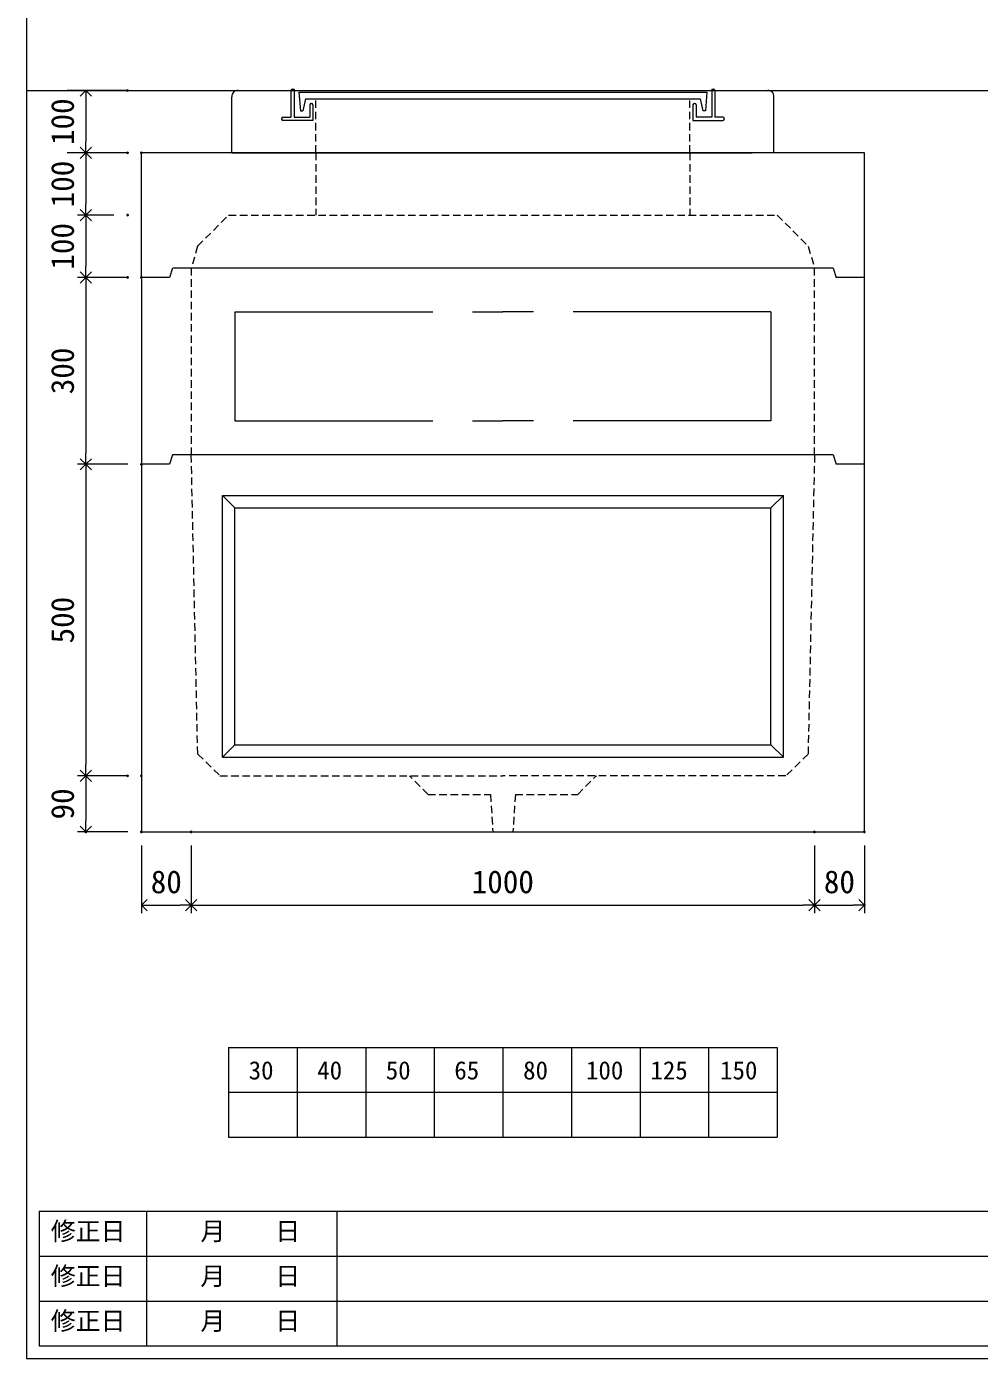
# Model space of a CAD drawing. Units: millimetres, scale not verified. Extents: x -4890 to 18490, y -2339 to 2339.
# Drawn here: x -1230 to 298, y -1936 to 202 of the extents above; entities that cross this region are included whole.
import ezdxf
from ezdxf.enums import TextEntityAlignment as Align

# ---------------------------------------------------------------- set-up
doc = ezdxf.new("R2010")
doc.units = ezdxf.units.MM
doc.header["$LTSCALE"] = 10
doc.header["$PDMODE"] = 32
doc.header["$PDSIZE"] = 2
doc.linetypes.add('DASHED1', pattern=[1.8, 1.2, -0.6])
doc.linetypes.add('USER2', pattern=[50.8, 31.75, -6.35, 6.35, -6.35])
doc.layers.add('0-1_Defpoints', color=7, linetype='Continuous')
for name, color, linetype, lineweight in [('0-2_waku', 7, 'Continuous', 18), ('0-3_gaikei', 7, 'Continuous', 18), ('0-4_kakure', 7, 'DASHED1', 5), ('0-5_sunpou', 7, 'Continuous', 5), ('0-9_uchigawa', 6, 'Continuous', 18), ('0-B_futa', 3, 'Continuous', 18), ('0-C_GL', 4, 'Continuous', 18), ('0-E_文字１', 7, 'Continuous', 18), ('1-3_uchigawa2', 6, 'USER2', 18)]:
    doc.layers.add(name, color=color, linetype=linetype, lineweight=lineweight)
doc.styles.add('ＭＳ ゴシック', font='')
doc.styles.get('ＭＳ ゴシック').set_extended_font_data('MS Gothic')

# ---------------------------------------------------------------- blocks, each defined once
blk = doc.blocks.new('_Open90')
at = {"layer": '0-5_sunpou'}
blk.add_line((0, 0), (-1, 0), dxfattribs=at)
blk.add_lwpolyline([(-0.5, 0.5), (0, 0), (-0.5, -0.5)], dxfattribs=at)
blk = doc.blocks.new('D44')
at = {"layer": '0-1_Defpoints'}
for p in [(401.46, 1074.36), (481.46, 1074.36), (481.46, 956.94)]:
    blk.add_point(p, dxfattribs=at)
at = {"layer": '0-5_sunpou'}
for p, q in [((401.46, 1052.36), (401.46, 943.94)), ((481.46, 1052.36), (481.46, 943.94)), ((419.46, 956.94), (463.46, 956.94))]:
    blk.add_line(p, q, dxfattribs=at)
at = {"layer": '0-5_sunpou', "xscale": 18, "yscale": 18, "rotation": 180}
blk.add_blockref('_Open90', (401.46, 956.94), dxfattribs=at)
at = {"layer": '0-5_sunpou', "xscale": 18, "yscale": 18}
blk.add_blockref('_Open90', (481.46, 956.94), dxfattribs=at)
at = {"layer": '0-5_sunpou', "style": 'ＭＳ ゴシック'}
blk.add_text('80', height=36.66, dxfattribs=at).set_placement((416.46, 964.94), align=Align.BOTTOM_LEFT)
blk = doc.blocks.new('D45')
at = {"layer": '0-1_Defpoints'}
for p in [(481.46, 1074.36), (1481.46, 1074.36), (1481.46, 956.94)]:
    blk.add_point(p, dxfattribs=at)
at = {"layer": '0-5_sunpou'}
for p, q in [((481.46, 1052.36), (481.46, 943.94)), ((1481.46, 1052.36), (1481.46, 943.94)), ((499.46, 956.94), (1463.46, 956.94))]:
    blk.add_line(p, q, dxfattribs=at)
at = {"layer": '0-5_sunpou', "xscale": 18, "yscale": 18, "rotation": 180}
blk.add_blockref('_Open90', (481.46, 956.94), dxfattribs=at)
at = {"layer": '0-5_sunpou', "xscale": 18, "yscale": 18}
blk.add_blockref('_Open90', (1481.46, 956.94), dxfattribs=at)
at = {"layer": '0-5_sunpou', "style": 'ＭＳ ゴシック'}
blk.add_text('1000', height=36.66, dxfattribs=at).set_placement((931.46, 964.94), align=Align.BOTTOM_LEFT)
blk = doc.blocks.new('D46')
at = {"layer": '0-1_Defpoints'}
for p in [(1481.46, 1074.36), (1561.46, 1074.36), (1561.46, 956.94)]:
    blk.add_point(p, dxfattribs=at)
at = {"layer": '0-5_sunpou'}
for p, q in [((1481.46, 1052.36), (1481.46, 943.94)), ((1561.46, 1052.36), (1561.46, 943.94)), ((1499.46, 956.94), (1543.46, 956.94))]:
    blk.add_line(p, q, dxfattribs=at)
at = {"layer": '0-5_sunpou', "xscale": 18, "yscale": 18, "rotation": 180}
blk.add_blockref('_Open90', (1481.46, 956.94), dxfattribs=at)
at = {"layer": '0-5_sunpou', "xscale": 18, "yscale": 18}
blk.add_blockref('_Open90', (1561.46, 956.94), dxfattribs=at)
at = {"layer": '0-5_sunpou', "style": 'ＭＳ ゴシック'}
blk.add_text('80', height=36.66, dxfattribs=at).set_placement((1496.46, 964.94), align=Align.BOTTOM_LEFT)
blk = doc.blocks.new('D47')
at = {"layer": '0-1_Defpoints'}
for p in [(401.46, 1164.36), (312.14, 1074.36), (401.46, 1074.36)]:
    blk.add_point(p, dxfattribs=at)
at = {"layer": '0-5_sunpou'}
for p, q in [((379.46, 1164.36), (299.14, 1164.36)), ((312.14, 1146.36), (312.14, 1092.36)), ((379.46, 1074.36), (299.14, 1074.36))]:
    blk.add_line(p, q, dxfattribs=at)
at = {"layer": '0-5_sunpou', "xscale": 18, "yscale": 18}
for p, rotation in [((312.14, 1164.36), 90), ((312.14, 1074.36), 270)]:
    blk.add_blockref('_Open90', p, dxfattribs=dict(at, rotation=rotation))
at = {"layer": '0-5_sunpou', "style": 'ＭＳ ゴシック'}
blk.add_text('90', height=36.66, rotation=90, dxfattribs=at).set_placement((304.14, 1094.36), align=Align.BOTTOM_LEFT)
blk = doc.blocks.new('D48')
at = {"layer": '0-1_Defpoints'}
for p in [(379.46, 2264.36), (312.14, 2164.36), (401.46, 2164.36)]:
    blk.add_point(p, dxfattribs=at)
at = {"layer": '0-5_sunpou'}
for p, q in [((357.46, 2264.36), (299.14, 2264.36)), ((312.14, 2246.36), (312.14, 2182.36)), ((379.46, 2164.36), (299.14, 2164.36))]:
    blk.add_line(p, q, dxfattribs=at)
at = {"layer": '0-5_sunpou', "xscale": 18, "yscale": 18}
for p, rotation in [((312.14, 2264.36), 90), ((312.14, 2164.36), 270)]:
    blk.add_blockref('_Open90', p, dxfattribs=dict(at, rotation=rotation))
at = {"layer": '0-5_sunpou', "style": 'ＭＳ ゴシック'}
blk.add_text('100', height=36.66, rotation=90, dxfattribs=at).set_placement((304.14, 2176.86), align=Align.BOTTOM_LEFT)
blk = doc.blocks.new('D49')
at = {"layer": '0-1_Defpoints'}
for p in [(401.46, 1964.36), (312.14, 1664.36), (401.46, 1664.36)]:
    blk.add_point(p, dxfattribs=at)
at = {"layer": '0-5_sunpou'}
for p, q in [((379.46, 1964.36), (299.14, 1964.36)), ((312.14, 1946.36), (312.14, 1682.36)), ((379.46, 1664.36), (299.14, 1664.36))]:
    blk.add_line(p, q, dxfattribs=at)
at = {"layer": '0-5_sunpou', "xscale": 18, "yscale": 18}
for p, rotation in [((312.14, 1964.36), 90), ((312.14, 1664.36), 270)]:
    blk.add_blockref('_Open90', p, dxfattribs=dict(at, rotation=rotation))
at = {"layer": '0-5_sunpou', "style": 'ＭＳ ゴシック'}
blk.add_text('300', height=36.66, rotation=90, dxfattribs=at).set_placement((304.14, 1776.86), align=Align.BOTTOM_LEFT)
blk = doc.blocks.new('D50')
at = {"layer": '0-1_Defpoints'}
for p in [(401.46, 1664.36), (312.14, 1164.36), (379.46, 1164.36)]:
    blk.add_point(p, dxfattribs=at)
at = {"layer": '0-5_sunpou'}
for p, q in [((379.46, 1664.36), (299.14, 1664.36)), ((312.14, 1646.36), (312.14, 1182.36)), ((357.46, 1164.36), (299.14, 1164.36))]:
    blk.add_line(p, q, dxfattribs=at)
at = {"layer": '0-5_sunpou', "xscale": 18, "yscale": 18}
for p, rotation in [((312.14, 1664.36), 90), ((312.14, 1164.36), 270)]:
    blk.add_blockref('_Open90', p, dxfattribs=dict(at, rotation=rotation))
at = {"layer": '0-5_sunpou', "style": 'ＭＳ ゴシック'}
blk.add_text('500', height=36.66, rotation=90, dxfattribs=at).set_placement((304.14, 1376.86), align=Align.BOTTOM_LEFT)
blk = doc.blocks.new('D78')
at = {"layer": '0-1_Defpoints'}
for p in [(379.46, 2164.36), (312.14, 2064.36), (379.46, 2064.36)]:
    blk.add_point(p, dxfattribs=at)
at = {"layer": '0-5_sunpou'}
for p, q in [((357.46, 2164.36), (299.14, 2164.36)), ((312.14, 2146.36), (312.14, 2082.36)), ((357.46, 2064.36), (299.14, 2064.36))]:
    blk.add_line(p, q, dxfattribs=at)
at = {"layer": '0-5_sunpou', "xscale": 18, "yscale": 18}
for p, rotation in [((312.14, 2164.36), 90), ((312.14, 2064.36), 270)]:
    blk.add_blockref('_Open90', p, dxfattribs=dict(at, rotation=rotation))
at = {"layer": '0-5_sunpou', "style": 'ＭＳ ゴシック'}
blk.add_text('100', height=36.66, rotation=90, dxfattribs=at).set_placement((304.14, 2076.86), align=Align.BOTTOM_LEFT)
blk = doc.blocks.new('D79')
at = {"layer": '0-1_Defpoints'}
for p in [(379.46, 2064.36), (312.14, 1964.36), (379.46, 1964.36)]:
    blk.add_point(p, dxfattribs=at)
at = {"layer": '0-5_sunpou'}
for p, q in [((357.46, 2064.36), (299.14, 2064.36)), ((312.14, 2046.36), (312.14, 1982.36)), ((357.46, 1964.36), (299.14, 1964.36))]:
    blk.add_line(p, q, dxfattribs=at)
at = {"layer": '0-5_sunpou', "xscale": 18, "yscale": 18}
for p, rotation in [((312.14, 2064.36), 90), ((312.14, 1964.36), 270)]:
    blk.add_blockref('_Open90', p, dxfattribs=dict(at, rotation=rotation))
at = {"layer": '0-5_sunpou', "style": 'ＭＳ ゴシック'}
blk.add_text('100', height=36.66, rotation=90, dxfattribs=at).set_placement((304.14, 1976.86), align=Align.BOTTOM_LEFT)

msp = doc.modelspace()

# ---------------------------------------------------------------- linework, layer by layer
at = {"layer": '0-2_waku'}
for p, q in [((-1230.32, 2339.37), (-1230.32, -1935.63)), ((-1230.32, 2339.37), (-1230.32, -1935.63)), ((-906.17, -1436.63), (-26.17, -1436.63)), ((-906.17, -1436.63), (-906.17, -1580.63)), ((-906.17, -1436.63), (-906.17, -1580.63)), ((-906.17, -1436.63), (-906.17, -1580.63)), ((-906.17, -1436.63), (-906.17, -1580.63)), ((-796.17, -1436.63), (-796.17, -1580.63)), ((-686.17, -1436.63), (-686.17, -1580.63)), ((-686.17, -1436.63), (-686.17, -1580.63)), ((-576.17, -1436.63), (-576.17, -1580.63)), ((-466.17, -1436.63), (-466.17, -1580.63)), ((-356.17, -1436.63), (-356.17, -1580.63)), ((-246.17, -1436.63), (-246.17, -1580.63)), ((-136.17, -1436.63), (-136.17, -1580.63)), ((-26.17, -1436.63), (-26.17, -1580.63)), ((-906.17, -1508.63), (-26.17, -1508.63)), ((-906.17, -1580.63), (-26.17, -1580.63)), ((-1210.32, -1699.63), (-1210.32, -1915.63)), ((-1210.32, -1699.63), (817.68, -1699.63)), ((-1037.82, -1699.63), (-1037.82, -1915.63)), ((-732.82, -1699.63), (-732.82, -1915.63)), ((-732.82, -1699.63), (-732.82, -1915.63)), ((-1210.32, -1771.63), (817.68, -1771.63)), ((-1210.32, -1843.63), (529.68, -1843.63)), ((-1210.32, -1915.63), (817.68, -1915.63)), ((-1230.32, -1935.63), (4889.68, -1935.63)), ((-1230.32, -1935.63), (4889.68, -1935.63))]:
    msp.add_line(p, q, dxfattribs=at)
at = {"layer": '0-3_gaikei'}
for p, q in [((-901.17, -0.63), (-901.17, 89.37)), ((-891.17, 99.37), (-806.17, 99.37)), ((-126.17, 99.37), (-41.17, 99.37)), ((-31.17, -0.63), (-31.17, 89.37)), ((-1046.17, -200.63), (-1046.17, -0.63)), ((-901.17, -0.63), (-791.17, -0.63)), ((-901.17, -0.63), (-791.17, -0.63)), ((-901.17, -0.63), (-791.17, -0.63)), ((-866.17, -0.63), (-66.17, -0.63)), ((-866.17, -0.63), (-66.17, -0.63)), ((-31.17, -0.63), (-141.17, -0.63)), ((-31.17, -0.63), (-141.17, -0.63)), ((-31.17, -0.63), (-141.17, -0.63)), ((-31.17, -0.63), (-141.17, -0.63)), ((113.83, -790.63), (113.83, -10.63)), ((-996.17, -185.63), (-1001.17, -200.63)), ((-465.32, -185.63), (-995.32, -185.63)), ((63.83, -185.63), (-466.17, -185.63)), ((63.83, -185.63), (68.83, -200.63)), ((-1046.17, -200.63), (-1046.17, -1090.63)), ((-1001.17, -200.63), (-1046.17, -200.63)), ((-1001.17, -200.63), (-1046.17, -200.63)), ((113.83, -200.63), (68.83, -200.63)), ((-996.17, -485.63), (-1001.17, -500.63)), ((63.83, -485.63), (68.83, -500.63)), ((63.83, -485.63), (68.83, -500.63)), ((-1001.17, -500.63), (-1046.17, -500.63)), ((-1001.17, -500.63), (-1046.17, -500.63)), ((113.83, -500.63), (68.83, -500.63)), ((-1046.17, -1090.63), (113.83, -1090.63))]:
    msp.add_line(p, q, dxfattribs=at)
for points in [[(113.83, -200.63), (113.83, -0.63), (-1046.17, -0.63)], [(63.83, -485.63), (-466.17, -485.63), (-996.17, -485.63)], [(-1046.17, -1090.63), (113.83, -1090.63), (113.83, -500.63)], [(-1046.17, -1090.63), (113.83, -1090.63), (113.83, -500.63), (68.83, -500.63)]]:
    msp.add_lwpolyline(points, dxfattribs=at)
for centre, radius, start, end in [((-891.75, 89.95), 9.44, 86.47383, 183.52617), ((-40.84, 89.7), 9.68, 358.04251, 91.95749)]:
    msp.add_arc(centre, radius, start, end, dxfattribs=at)
at = {"layer": '0-4_kakure'}
for p, q in [((-766.17, -0.63), (-766.17, 85.87)), ((-166.17, -0.63), (-166.17, 85.87)), ((-766.17, -0.63), (-766.17, -100.63)), ((-166.17, -0.63), (-166.17, -100.63)), ((-956.17, -150.63), (-906.17, -100.63)), ((-906.17, -100.63), (-26.17, -100.63)), ((-26.17, -100.63), (23.83, -150.63)), ((-956.17, -150.63), (-966.17, -185.63)), ((23.83, -150.63), (33.83, -185.63)), ((-966.17, -185.63), (-966.17, -485.63)), ((33.83, -485.63), (33.83, -185.63)), ((-955.85, -965.63), (-966.17, -485.63)), ((33.83, -485.63), (23.51, -965.63)), ((-955.85, -965.63), (-920.08, -1000.63)), ((23.51, -965.63), (-12.25, -1000.63)), ((-920.08, -1000.63), (-466.17, -1000.63)), ((-586.17, -1030.63), (-616.17, -1000.63)), ((-12.25, -1000.63), (-466.17, -1000.63)), ((-346.17, -1030.63), (-316.17, -1000.63)), ((-586.17, -1030.63), (-486.17, -1030.63)), ((-486.17, -1030.63), (-482.17, -1090.63)), ((-446.17, -1030.63), (-450.17, -1090.63)), ((-446.17, -1030.63), (-346.17, -1030.63))]:
    msp.add_line(p, q, dxfattribs=at)
at = {"layer": '0-5_sunpou', "color": 150, "lineweight": 18}
for p, q in [((-1068.17, 99.37), (-1165.27, 99.37)), ((-1068.17, -0.63), (-1165.27, -0.63)), ((-1068.17, -0.63), (-1165.27, -0.63))]:
    msp.add_line(p, q, dxfattribs=at)
at = {"layer": '0-9_uchigawa'}
for p, q in [((-916.17, -550.63), (-896.17, -570.63)), ((-916.17, -970.63), (-916.17, -550.63)), ((-16.17, -970.63), (-16.17, -550.63)), ((-896.17, -570.63), (-466.17, -570.63)), ((-896.17, -950.63), (-896.17, -570.63)), ((-36.17, -950.63), (-36.17, -570.63)), ((-916.17, -970.63), (-896.17, -950.63)), ((-896.17, -950.63), (-36.17, -950.63)), ((-16.17, -970.63), (-36.17, -950.63)), ((-916.17, -970.63), (-16.17, -970.63))]:
    msp.add_line(p, q, dxfattribs=at)
for points in [[(-916.17, -550.63), (-466.17, -550.63), (-16.17, -550.63)], [(-466.17, -570.63), (-36.17, -570.63), (-16.17, -550.63)]]:
    msp.add_lwpolyline(points, dxfattribs=at)
at = {"layer": '0-B_futa'}
for p, q in [((-806.17, 99.37), (-806.17, 56.37)), ((-804.17, 101.37), (-801.17, 101.37)), ((-801.17, 101.37), (-801.17, 56.37)), ((-793.36, 96.87), (-139.03, 96.87)), ((-793.36, 96.87), (-790.87, 66.87)), ((-782.84, 85.87), (-787.16, 66.87)), ((-782.84, 85.87), (-149.5, 85.87)), ((-149.5, 85.87), (-145.18, 66.87)), ((-139.03, 96.87), (-141.28, 66.87)), ((-131.17, 101.37), (-131.17, 56.37)), ((-131.17, 101.37), (-128.17, 101.37)), ((-126.17, 99.37), (-126.17, 56.37)), ((-790.87, 66.87), (-787.16, 66.87)), ((-776.17, 76.37), (-776.17, 56.37)), ((-774.17, 78.37), (-773.17, 78.37)), ((-771.17, 76.37), (-771.17, 51.37)), ((-161.17, 76.37), (-161.17, 51.37)), ((-158.17, 78.37), (-159.17, 78.37)), ((-156.17, 76.37), (-156.17, 56.37)), ((-141.28, 66.87), (-145.18, 66.87)), ((-821.17, 54.37), (-821.17, 53.37)), ((-819.17, 56.37), (-806.17, 56.37)), ((-771.17, 51.37), (-819.17, 51.37)), ((-801.17, 56.37), (-776.17, 56.37)), ((-161.17, 51.37), (-113.17, 51.37)), ((-131.17, 56.37), (-156.17, 56.37)), ((-113.17, 56.37), (-126.17, 56.37)), ((-111.17, 54.37), (-111.17, 53.37))]:
    msp.add_line(p, q, dxfattribs=at)
for centre, start, end in [((-804.17, 99.37), 90, 180), ((-128.17, 99.37), 0, 90), ((-774.17, 76.37), 90, 180), ((-773.17, 76.37), 0, 90), ((-159.17, 76.37), 90, 180), ((-158.17, 76.37), 0, 90), ((-819.17, 54.37), 90, 180), ((-819.17, 53.37), 180, 270), ((-113.17, 54.37), 0, 90), ((-113.17, 53.37), 270, 0)]:
    msp.add_arc(centre, 2, start, end, dxfattribs=at)
at = {"layer": '0-C_GL'}
msp.add_line((-1230.32, 99.37), (4889.68, 99.37), dxfattribs=at)
at = {"layer": '1-3_uchigawa2'}
for p, q in [((-896.17, -255.63), (-466.17, -255.63)), ((-896.17, -255.63), (-896.17, -430.63)), ((-36.17, -255.63), (-466.17, -255.63)), ((-36.17, -255.63), (-36.17, -430.63)), ((-896.17, -430.63), (-466.17, -430.63)), ((-36.17, -430.63), (-466.17, -430.63))]:
    msp.add_line(p, q, dxfattribs=at)

# ---------------------------------------------------------------- block references
at = {"layer": '0-5_sunpou'}
for name in ['D48', 'D78', 'D79', 'D49', 'D50', 'D47', 'D44', 'D45', 'D46']:
    msp.add_blockref(name, (-1447.63, -2164.99), dxfattribs=at)

# ---------------------------------------------------------------- texts
at = {"layer": '0-E_文字１', "style": 'ＭＳ ゴシック'}
for s, p in [('30', (-874.09, -1496.75)), ('40', (-764.09, -1496.75)), ('50', (-654.09, -1496.75)), ('65', (-544.09, -1496.75)), ('80', (-433.68, -1496.75)), ('100', (-332.81, -1496.75)), ('125', (-229.42, -1496.75)), ('150', (-117.66, -1496.75)), ('修正日', (-1191.67, -1754.92)), ('\u3000\u3000月\u3000\u3000日', (-1031.52, -1754.92)), ('修正日', (-1191.67, -1826.92)), ('\u3000\u3000月\u3000\u3000日', (-1031.52, -1826.92)), ('修正日', (-1191.67, -1898.92)), ('\u3000\u3000月\u3000\u3000日', (-1031.52, -1898.92))]:
    msp.add_text(s, height=29.33, dxfattribs=at).set_placement(p, align=Align.BOTTOM_LEFT)

doc.saveas('drawing.dxf')
